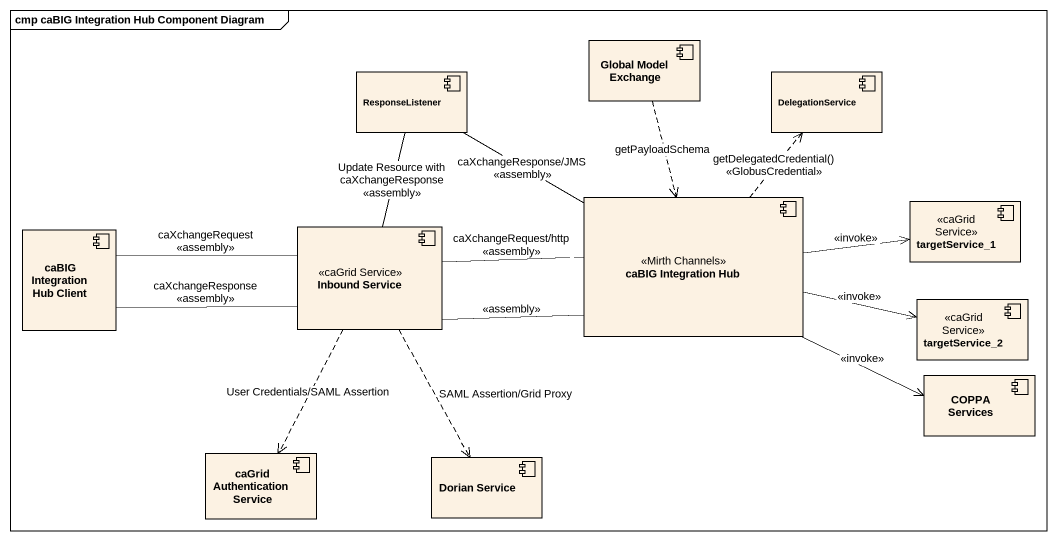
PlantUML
@startuml
mainframe cmp caBIG Integration Hub Component Diagram
component "Global Model Exchange" as Global_Model_Exchange
component ResponseListener
component DelegationService
component "caBIG Integration Hub" as caBIG_Integration_Hub <<Mirth Channels>>
component targetService_1 <<caGrid Service>>
component "caBIG Integration Hub Client" as caBIG_Integration_Hub_Client
component "Inbound Service" as Inbound_Service <<caGrid Service>>
component targetService_2 <<caGrid Service>>
component "COPPA Services" as COPPA_Services
component "caGrid Authentication Service" as caGrid_Authentication
component "Dorian Service" as Dorian_Service
Global_Model_Exchange ..> caBIG_Integration_Hub : getPayloadSchema
ResponseListener -right- caBIG_Integration_Hub : caXchangeResponse/JMS\n<<assembly>>
ResponseListener -- Inbound_Service : Update Resource with caXchangeResponse\n<<assembly>>
caBIG_Integration_Hub .up.> DelegationService : getDelegatedCredential()\n<<GlobusCredential>>
caBIG_Integration_Hub -right-> targetService_1 : <<invoke>>
caBIG_Integration_Hub -right-> targetService_2 : <<invoke>>
caBIG_Integration_Hub -right-> COPPA_Services : <<invoke>>
caBIG_Integration_Hub_Client -right- Inbound_Service : caXchangeResponse\n<<assembly>>
caBIG_Integration_Hub_Client -right- Inbound_Service : caXchangeRequest\n<<assembly>>
Inbound_Service -right- caBIG_Integration_Hub : <<assembly>>
Inbound_Service -right- caBIG_Integration_Hub : caXchangeRequest/http\n<<assembly>>
Inbound_Service ..> caGrid_Authentication : User Credentials/SAML Assertion
Inbound_Service ..> Dorian_Service : SAML Assertion/Grid Proxy
@enduml
